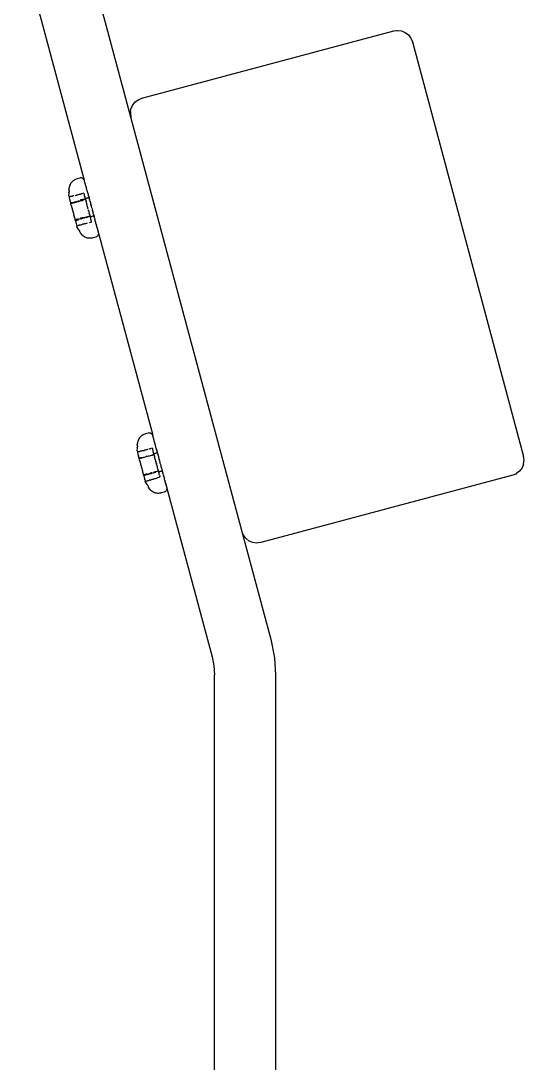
# Model space of a CAD drawing. Header units: millimetres. Extents: x -2916 to 2490, y 92 to 4100.
# Drawn here: x 1127.3 to 1192.9, y 1827 to 1963 of the extents above; entities that cross this region are included whole.
import ezdxf

# ---------------------------------------------------------------- set-up
doc = ezdxf.new("R2010")
doc.units = ezdxf.units.MM

msp = doc.modelspace()

# ---------------------------------------------------------------- linework, layer by layer
for p, q in [((1127.3, 1973.06), (1135.57, 1942.2)), ((1141.66, 1950.42), (1137.52, 1965.87)), ((1143.08, 1952.87), (1175.92, 1961.67)), ((1175.92, 1961.67), (1176.27, 1961.71)), ((1176.27, 1961.71), (1176.43, 1961.73)), ((1176.43, 1961.73), (1176.95, 1961.67)), ((1176.95, 1961.67), (1177.43, 1961.47)), ((1177.43, 1961.47), (1177.85, 1961.15)), ((1177.85, 1961.15), (1178.04, 1960.9)), ((1178.04, 1960.9), (1178.17, 1960.73)), ((1178.17, 1960.73), (1178.37, 1960.25)), ((1178.37, 1960.25), (1192.86, 1906.16)), ((1142.75, 1952.73), (1143.08, 1952.87)), ((1141.62, 1951.14), (1141.66, 1951.45)), ((1141.66, 1951.45), (1141.86, 1951.93)), ((1141.86, 1951.93), (1142.18, 1952.35)), ((1142.18, 1952.35), (1142.59, 1952.67)), ((1142.59, 1952.67), (1142.75, 1952.73)), ((1141.62, 1951.14), (1141.59, 1950.93)), ((1141.59, 1950.93), (1141.66, 1950.42)), ((1156.15, 1896.33), (1141.66, 1950.42)), ((1133.93, 1941.93), (1133.85, 1941.84)), ((1134.02, 1942.02), (1133.93, 1941.93)), ((1134.11, 1942.1), (1134.02, 1942.02)), ((1134.21, 1942.17), (1134.11, 1942.1)), ((1134.31, 1942.24), (1134.21, 1942.17)), ((1134.42, 1942.29), (1134.31, 1942.24)), ((1134.53, 1942.34), (1134.42, 1942.29)), ((1134.65, 1942.37), (1134.53, 1942.34)), ((1135, 1942.45), (1134.65, 1942.37)), ((1135.09, 1942.48), (1135, 1942.45)), ((1135.19, 1942.48), (1135.09, 1942.48)), ((1135.28, 1942.46), (1135.19, 1942.48)), ((1135.37, 1942.42), (1135.28, 1942.46)), ((1135.38, 1942.38), (1135.37, 1942.42)), ((1135.45, 1942.36), (1135.38, 1942.38)), ((1135.46, 1942.32), (1135.45, 1942.36)), ((1135.52, 1942.29), (1135.46, 1942.32)), ((1135.53, 1942.22), (1135.52, 1942.29)), ((1135.57, 1942.2), (1135.53, 1942.22)), ((1135.59, 1942.14), (1135.57, 1942.2)), ((1135.57, 1942.2), (1135.58, 1942.17)), ((1135.59, 1942.14), (1135.58, 1942.17)), ((1135.6, 1942.1), (1135.59, 1942.14)), ((1135.61, 1942.06), (1135.6, 1942.1)), ((1135.62, 1942.01), (1135.61, 1942.06)), ((1135.64, 1941.94), (1135.62, 1942.01)), ((1135.66, 1941.87), (1135.64, 1941.94)), ((1135.66, 1941.9), (1135.64, 1941.94)), ((1135.66, 1941.87), (1135.66, 1941.9)), ((1135.67, 1941.85), (1135.66, 1941.87)), ((1133.54, 1940.91), (1133.57, 1940.97)), ((1133.54, 1940.91), (1133.56, 1940.86)), ((1133.58, 1941.09), (1133.55, 1941.04)), ((1133.55, 1941.04), (1133.57, 1940.97)), ((1133.6, 1941.24), (1133.56, 1941.17)), ((1133.56, 1941.17), (1133.57, 1941.12)), ((1133.56, 1940.86), (1133.57, 1940.83)), ((1133.56, 1940.56), (1133.6, 1940.69)), ((1133.58, 1940.49), (1133.56, 1940.56)), ((1133.57, 1941.12), (1133.58, 1941.09)), ((1133.57, 1940.83), (1133.58, 1940.79)), ((1133.58, 1940.79), (1133.59, 1940.74)), ((1133.64, 1941.35), (1133.59, 1941.29)), ((1133.59, 1941.29), (1133.59, 1941.26)), ((1133.59, 1941.26), (1133.6, 1941.24)), ((1133.59, 1940.74), (1133.6, 1940.69)), ((1133.68, 1941.47), (1133.62, 1941.41)), ((1133.62, 1941.41), (1133.63, 1941.38)), ((1133.63, 1941.38), (1133.64, 1941.35)), ((1133.73, 1941.57), (1133.66, 1941.53)), ((1133.66, 1941.53), (1133.67, 1941.49)), ((1133.67, 1941.49), (1133.68, 1941.47)), ((1133.79, 1941.71), (1133.72, 1941.64)), ((1133.72, 1941.64), (1133.73, 1941.6)), ((1133.73, 1941.6), (1133.73, 1941.57)), ((1133.85, 1941.84), (1133.78, 1941.74)), ((1133.78, 1941.74), (1133.79, 1941.71)), ((1135.68, 1941.8), (1135.67, 1941.85)), ((1135.7, 1941.76), (1135.68, 1941.8)), ((1135.7, 1941.71), (1135.7, 1941.76)), ((1135.72, 1941.66), (1135.7, 1941.71)), ((1135.74, 1941.59), (1135.72, 1941.66)), ((1135.73, 1941.62), (1135.72, 1941.66)), ((1135.74, 1941.59), (1135.73, 1941.62)), ((1135.75, 1941.52), (1135.74, 1941.59)), ((1135.78, 1941.45), (1135.75, 1941.52)), ((1135.78, 1941.42), (1135.78, 1941.45)), ((1135.78, 1941.42), (1135.81, 1941.34)), ((1135.81, 1941.31), (1135.81, 1941.34)), ((1135.84, 1941.23), (1135.81, 1941.31)), ((1135.84, 1941.19), (1135.84, 1941.23)), ((1135.84, 1941.19), (1135.86, 1941.15)), ((1135.87, 1941.07), (1135.86, 1941.15)), ((1135.91, 1940.94), (1135.87, 1941.07)), ((1135.95, 1940.84), (1135.91, 1940.94)), ((1135.94, 1940.8), (1135.95, 1940.84)), ((1135.98, 1940.72), (1135.94, 1940.8)), ((1135.98, 1940.66), (1135.98, 1940.72)), ((1136.01, 1940.61), (1135.98, 1940.66)), ((1136.02, 1940.52), (1136.01, 1940.61)), ((1136.02, 1940.52), (1136.04, 1940.49)), ((1133.54, 1940.16), (1133.58, 1940.49)), ((1133.54, 1940.16), (1133.58, 1939.99)), ((1133.65, 1940), (1133.58, 1939.99)), ((1133.58, 1939.99), (1133.6, 1939.93)), ((1133.6, 1939.93), (1133.61, 1939.89)), ((1133.61, 1939.89), (1133.64, 1939.8)), ((1133.64, 1939.8), (1133.66, 1939.72)), ((1133.73, 1940.02), (1133.65, 1940)), ((1133.66, 1939.72), (1133.68, 1939.63)), ((1133.68, 1939.63), (1133.71, 1939.52)), ((1133.74, 1939.41), (1133.71, 1939.52)), ((1133.78, 1940.04), (1133.73, 1940.02)), ((1133.74, 1939.41), (1133.77, 1939.31)), ((1133.77, 1939.31), (1133.78, 1939.25)), ((1133.82, 1940.04), (1133.78, 1940.04)), ((1133.78, 1939.25), (1133.8, 1939.2)), ((1133.79, 1939.22), (1133.78, 1939.25)), ((1133.79, 1939.22), (1133.85, 1939.24)), ((1133.8, 1939.2), (1133.79, 1939.22)), ((1133.81, 1939.15), (1133.8, 1939.2)), ((1133.81, 1939.15), (1133.92, 1939.18)), ((1133.82, 1939.1), (1133.81, 1939.15)), ((1133.85, 1940.08), (1133.82, 1940.04)), ((1133.91, 1940.07), (1133.85, 1940.08)), ((1133.85, 1939.24), (1133.94, 1939.26)), ((1133.98, 1940.08), (1133.91, 1940.07)), ((1133.92, 1939.18), (1133.99, 1939.2)), ((1133.94, 1939.26), (1133.98, 1939.27)), ((1134.05, 1940.1), (1133.98, 1940.08)), ((1133.98, 1939.27), (1134.02, 1939.26)), ((1133.99, 1939.2), (1134, 1939.23)), ((1134, 1939.23), (1134.04, 1939.22)), ((1134.02, 1939.26), (1134.07, 1939.27)), ((1134.04, 1939.22), (1134.08, 1939.23)), ((1134.12, 1940.13), (1134.05, 1940.1)), ((1134.07, 1939.27), (1134.12, 1939.28)), ((1134.08, 1939.23), (1134.14, 1939.23)), ((1134.21, 1940.14), (1134.12, 1940.13)), ((1134.12, 1939.28), (1134.19, 1939.28)), ((1134.19, 1939.28), (1134.14, 1939.23)), ((1134.25, 1939.33), (1134.19, 1939.28)), ((1134.19, 1939.28), (1134.27, 1939.28)), ((1134.29, 1939.36), (1134.25, 1939.33)), ((1134.27, 1939.28), (1134.34, 1939.3)), ((1134.29, 1939.36), (1134.33, 1939.34)), ((1134.33, 1939.34), (1134.42, 1939.36)), ((1134.34, 1939.3), (1134.43, 1939.32)), ((1134.39, 1940.21), (1134.5, 1940.23)), ((1134.42, 1939.36), (1134.51, 1939.39)), ((1134.43, 1939.32), (1134.52, 1939.34)), ((1134.5, 1940.23), (1134.61, 1940.23)), ((1134.51, 1939.39), (1134.6, 1939.41)), ((1134.52, 1939.34), (1134.62, 1939.36)), ((1134.6, 1939.41), (1134.71, 1939.44)), ((1134.72, 1940.27), (1134.61, 1940.23)), ((1134.72, 1939.4), (1134.62, 1939.36)), ((1134.71, 1939.44), (1134.81, 1939.47)), ((1134.72, 1940.27), (1134.83, 1940.32)), ((1134.75, 1939.42), (1134.72, 1939.4)), ((1134.75, 1939.42), (1134.82, 1939.43)), ((1134.81, 1939.47), (1134.8, 1939.52)), ((1134.85, 1939.43), (1134.82, 1939.43)), ((1134.83, 1940.32), (1134.94, 1940.35)), ((1134.85, 1939.43), (1134.94, 1939.46)), ((1134.94, 1940.35), (1135.06, 1940.38)), ((1134.94, 1939.46), (1135.04, 1939.49)), ((1135.14, 1939.61), (1135.02, 1939.58)), ((1135.03, 1939.55), (1135.15, 1939.57)), ((1135.04, 1939.49), (1135.16, 1939.52)), ((1135.06, 1940.38), (1135.11, 1940.39)), ((1135.11, 1940.39), (1135.15, 1940.4)), ((1135.26, 1939.63), (1135.14, 1939.61)), ((1135.15, 1940.4), (1135.18, 1940.39)), ((1135.27, 1939.6), (1135.15, 1939.57)), ((1135.16, 1939.52), (1135.28, 1939.55)), ((1135.18, 1940.39), (1135.23, 1940.42)), ((1135.52, 1940.5), (1135.23, 1940.42)), ((1135.29, 1939.64), (1135.26, 1939.63)), ((1135.39, 1939.62), (1135.27, 1939.6)), ((1135.28, 1939.55), (1135.32, 1939.56)), ((1135.38, 1939.65), (1135.29, 1939.64)), ((1135.32, 1939.56), (1135.37, 1939.57)), ((1135.37, 1939.57), (1135.4, 1939.58)), ((1135.46, 1939.67), (1135.38, 1939.65)), ((1135.39, 1939.62), (1135.41, 1939.62)), ((1135.41, 1939.62), (1135.45, 1939.64)), ((1135.6, 1939.68), (1135.45, 1939.64)), ((1135.72, 1939.74), (1135.46, 1939.67)), ((1135.52, 1940.5), (1135.53, 1940.45)), ((1135.53, 1940.45), (1135.55, 1940.37)), ((1135.55, 1940.37), (1135.57, 1940.32)), ((1135.57, 1940.32), (1135.59, 1940.25)), ((1135.61, 1940.14), (1135.59, 1940.25)), ((1135.72, 1939.74), (1135.6, 1939.68)), ((1135.62, 1940.12), (1135.61, 1940.14)), ((1135.62, 1940.12), (1135.64, 1940.03)), ((1135.66, 1939.99), (1135.64, 1940.03)), ((1135.67, 1939.93), (1135.66, 1939.99)), ((1135.69, 1939.85), (1135.67, 1939.93)), ((1135.7, 1939.81), (1135.69, 1939.85)), ((1135.71, 1939.77), (1135.7, 1939.81)), ((1135.7, 1939.81), (1135.74, 1939.81)), ((1135.73, 1939.7), (1135.71, 1939.77)), ((1135.71, 1939.77), (1135.72, 1939.74)), ((1135.73, 1939.7), (1135.72, 1939.74)), ((1135.74, 1939.66), (1135.73, 1939.7)), ((1135.74, 1939.81), (1135.8, 1939.84)), ((1135.76, 1939.61), (1135.74, 1939.66)), ((1135.76, 1939.61), (1135.78, 1939.54)), ((1135.78, 1939.54), (1135.76, 1939.58)), ((1135.78, 1939.54), (1135.79, 1939.49)), ((1135.79, 1939.49), (1135.8, 1939.46)), ((1135.8, 1939.84), (1135.89, 1939.86)), ((1135.8, 1939.46), (1135.8, 1939.43)), ((1135.8, 1939.43), (1135.82, 1939.38)), ((1135.82, 1939.38), (1135.84, 1939.31)), ((1135.83, 1939.35), (1135.82, 1939.38)), ((1135.84, 1939.31), (1135.83, 1939.35)), ((1135.85, 1939.26), (1135.84, 1939.31)), ((1135.86, 1939.22), (1135.85, 1939.26)), ((1135.86, 1939.22), (1135.88, 1939.17)), ((1135.89, 1939.11), (1135.88, 1939.17)), ((1135.89, 1939.86), (1135.97, 1939.88)), ((1135.97, 1939.88), (1136.04, 1939.9)), ((1136.06, 1940.4), (1136.04, 1940.49)), ((1136.04, 1939.9), (1136.1, 1939.92)), ((1136.06, 1940.4), (1136.06, 1940.37)), ((1136.06, 1940.37), (1136.09, 1940.28)), ((1136.09, 1940.28), (1136.1, 1940.22)), ((1136.1, 1940.22), (1136.14, 1940.12)), ((1136.1, 1939.92), (1136.15, 1939.93)), ((1136.15, 1940.09), (1136.14, 1940.12)), ((1136.15, 1940.09), (1136.19, 1939.94)), ((1136.15, 1939.93), (1136.19, 1939.94)), ((1136.19, 1939.9), (1136.19, 1939.94)), ((1136.19, 1939.9), (1136.21, 1939.85)), ((1136.2, 1939.88), (1136.19, 1939.9)), ((1136.22, 1939.8), (1136.21, 1939.85)), ((1136.22, 1939.8), (1136.23, 1939.74)), ((1136.25, 1939.71), (1136.23, 1939.74)), ((1136.25, 1939.71), (1136.27, 1939.62)), ((1136.27, 1939.58), (1136.27, 1939.62)), ((1136.31, 1939.49), (1136.27, 1939.58)), ((1136.32, 1939.44), (1136.31, 1939.49)), ((1136.32, 1939.44), (1136.32, 1939.41)), ((1136.32, 1939.41), (1136.34, 1939.36)), ((1136.37, 1939.26), (1136.34, 1939.36)), ((1136.37, 1939.26), (1136.38, 1939.22)), ((1136.38, 1939.22), (1136.39, 1939.18)), ((1136.39, 1939.18), (1136.41, 1939.07)), ((1133.84, 1939.02), (1133.82, 1939.1)), ((1133.87, 1938.94), (1133.84, 1939.02)), ((1133.87, 1938.92), (1133.87, 1938.94)), ((1133.89, 1938.86), (1133.87, 1938.92)), ((1133.89, 1938.86), (1133.9, 1938.83)), ((1133.9, 1938.83), (1133.91, 1938.78)), ((1133.91, 1938.78), (1133.92, 1938.73)), ((1133.92, 1938.73), (1133.95, 1938.64)), ((1133.95, 1938.64), (1133.96, 1938.58)), ((1133.96, 1938.58), (1133.98, 1938.52)), ((1133.98, 1938.52), (1134, 1938.46)), ((1134, 1938.46), (1134.02, 1938.36)), ((1134.04, 1938.31), (1134.02, 1938.36)), ((1134.04, 1938.31), (1134.05, 1938.26)), ((1134.05, 1938.26), (1134.07, 1938.19)), ((1134.07, 1938.19), (1134.08, 1938.15)), ((1134.09, 1938.09), (1134.08, 1938.15)), ((1134.09, 1938.09), (1134.11, 1938.03)), ((1134.11, 1938.03), (1134.12, 1937.99)), ((1134.12, 1937.99), (1134.14, 1937.92)), ((1134.14, 1937.92), (1134.15, 1937.89)), ((1134.15, 1937.89), (1134.17, 1937.8)), ((1134.17, 1937.8), (1134.19, 1937.71)), ((1135.91, 1939.06), (1135.89, 1939.11)), ((1135.92, 1938.98), (1135.91, 1939.06)), ((1135.91, 1939.03), (1135.91, 1939.06)), ((1135.92, 1938.98), (1135.91, 1939.03)), ((1135.94, 1938.93), (1135.92, 1938.98)), ((1135.95, 1938.89), (1135.94, 1938.93)), ((1135.97, 1938.81), (1135.95, 1938.89)), ((1135.99, 1938.75), (1135.97, 1938.81)), ((1135.97, 1938.81), (1135.98, 1938.77)), ((1135.99, 1938.75), (1135.98, 1938.77)), ((1136, 1938.71), (1135.99, 1938.75)), ((1136.01, 1938.66), (1136, 1938.71)), ((1136.03, 1938.61), (1136.01, 1938.66)), ((1136.04, 1938.55), (1136.03, 1938.61)), ((1136.05, 1938.5), (1136.04, 1938.55)), ((1136.06, 1938.47), (1136.05, 1938.5)), ((1136.1, 1938.32), (1136.11, 1938.28)), ((1136.13, 1938.23), (1136.11, 1938.28)), ((1136.15, 1938.16), (1136.13, 1938.23)), ((1136.14, 1938.18), (1136.13, 1938.23)), ((1136.14, 1938.18), (1136.15, 1938.16)), ((1136.15, 1938.16), (1136.15, 1938.13)), ((1136.15, 1938.13), (1136.17, 1938.05)), ((1136.17, 1938.05), (1136.19, 1937.98)), ((1136.19, 1937.98), (1136.2, 1937.95)), ((1136.2, 1937.95), (1136.21, 1937.9)), ((1136.23, 1937.84), (1136.21, 1937.9)), ((1136.25, 1937.77), (1136.23, 1937.84)), ((1136.42, 1939.05), (1136.41, 1939.07)), ((1136.43, 1939.01), (1136.42, 1939.05)), ((1136.44, 1938.96), (1136.43, 1939.01)), ((1136.45, 1938.9), (1136.44, 1938.96)), ((1136.44, 1938.96), (1136.46, 1938.93)), ((1136.45, 1938.9), (1136.47, 1938.88)), ((1136.46, 1938.93), (1136.47, 1938.88)), ((1136.51, 1938.74), (1136.47, 1938.88)), ((1136.55, 1938.57), (1136.51, 1938.74)), ((1136.55, 1938.57), (1136.6, 1938.41)), ((1136.6, 1938.41), (1136.64, 1938.25)), ((1136.65, 1938.21), (1136.64, 1938.25)), ((1136.65, 1938.21), (1136.68, 1938.11)), ((1136.69, 1938.06), (1136.68, 1938.11)), ((1136.69, 1938.06), (1136.71, 1937.97)), ((1136.74, 1937.89), (1136.71, 1937.97)), ((1136.75, 1937.85), (1136.74, 1937.89)), ((1136.77, 1937.75), (1136.75, 1937.85)), ((1134.19, 1937.71), (1134.21, 1937.64)), ((1134.23, 1937.59), (1134.21, 1937.64)), ((1134.24, 1937.54), (1134.23, 1937.59)), ((1134.26, 1937.47), (1134.24, 1937.54)), ((1134.28, 1937.4), (1134.26, 1937.47)), ((1134.26, 1937.47), (1134.27, 1937.44)), ((1134.28, 1937.4), (1134.27, 1937.44)), ((1134.29, 1937.35), (1134.28, 1937.4)), ((1134.3, 1937.32), (1134.29, 1937.35)), ((1134.3, 1937.32), (1134.32, 1937.24)), ((1134.32, 1937.24), (1134.34, 1937.15)), ((1134.34, 1937.15), (1134.36, 1937.08)), ((1134.36, 1937.08), (1134.38, 1937.02)), ((1134.37, 1937.05), (1134.36, 1937.08)), ((1134.37, 1937.05), (1134.45, 1937.07)), ((1134.39, 1936.98), (1134.37, 1937.05)), ((1134.38, 1937.02), (1134.39, 1936.98)), ((1134.39, 1936.98), (1134.4, 1936.96)), ((1134.39, 1936.98), (1134.4, 1936.93)), ((1134.4, 1936.96), (1134.4, 1936.93)), ((1134.45, 1936.94), (1134.4, 1936.93)), ((1134.4, 1936.93), (1134.42, 1936.87)), ((1134.42, 1936.87), (1134.45, 1936.76)), ((1134.45, 1937.07), (1134.52, 1937.08)), ((1134.48, 1936.95), (1134.45, 1936.94)), ((1134.45, 1936.76), (1134.48, 1936.66)), ((1134.52, 1936.96), (1134.48, 1936.95)), ((1134.48, 1936.66), (1134.51, 1936.54)), ((1134.51, 1936.54), (1134.55, 1936.38)), ((1134.52, 1937.08), (1134.57, 1937.1)), ((1134.52, 1936.96), (1134.56, 1936.97)), ((1134.56, 1936.97), (1134.6, 1936.98)), ((1134.57, 1937.1), (1134.6, 1937.1)), ((1134.6, 1937.1), (1134.65, 1937.11)), ((1134.6, 1936.98), (1134.63, 1936.99)), ((1134.63, 1936.99), (1134.68, 1937.01)), ((1134.65, 1937.11), (1134.7, 1937.12)), ((1134.68, 1937.01), (1134.73, 1937.02)), ((1134.7, 1937.12), (1134.76, 1937.14)), ((1134.73, 1937.02), (1134.79, 1937.03)), ((1134.76, 1937.14), (1134.83, 1937.16)), ((1134.79, 1937.03), (1134.86, 1937.05)), ((1134.86, 1937.05), (1134.89, 1937.09)), ((1135, 1937.2), (1135.08, 1937.24)), ((1135.11, 1937.14), (1135.02, 1937.12)), ((1135.18, 1937.25), (1135.08, 1937.24)), ((1135.11, 1937.14), (1135.21, 1937.14)), ((1135.29, 1937.26), (1135.18, 1937.25)), ((1135.32, 1937.17), (1135.21, 1937.14)), ((1135.4, 1937.27), (1135.29, 1937.26)), ((1135.4, 1936.44), (1135.31, 1936.4)), ((1135.42, 1937.2), (1135.32, 1937.17)), ((1135.52, 1937.29), (1135.4, 1937.27)), ((1135.51, 1936.43), (1135.4, 1936.44)), ((1135.62, 1936.48), (1135.51, 1936.43)), ((1135.63, 1937.31), (1135.52, 1937.29)), ((1135.64, 1937.26), (1135.53, 1937.23)), ((1135.73, 1936.51), (1135.62, 1936.48)), ((1135.75, 1937.34), (1135.63, 1937.31)), ((1135.76, 1937.3), (1135.64, 1937.26)), ((1135.84, 1936.54), (1135.73, 1936.51)), ((1135.87, 1937.36), (1135.75, 1937.34)), ((1135.88, 1937.33), (1135.76, 1937.3)), ((1135.95, 1936.57), (1135.84, 1936.54)), ((1135.98, 1937.4), (1135.87, 1937.36)), ((1135.88, 1937.33), (1135.9, 1937.34)), ((1135.99, 1937.37), (1135.9, 1937.34)), ((1135.98, 1937.4), (1136.31, 1937.53)), ((1136.33, 1937.47), (1135.99, 1937.37)), ((1136.53, 1936.72), (1136.19, 1936.62)), ((1136.25, 1937.77), (1136.26, 1937.72)), ((1136.26, 1937.72), (1136.27, 1937.69)), ((1136.29, 1937.62), (1136.27, 1937.69)), ((1136.29, 1937.62), (1136.31, 1937.53)), ((1136.31, 1937.53), (1136.33, 1937.47)), ((1136.31, 1937.53), (1136.32, 1937.49)), ((1136.32, 1937.49), (1136.33, 1937.47)), ((1136.33, 1937.47), (1136.34, 1937.42)), ((1136.34, 1937.42), (1136.39, 1937.44)), ((1136.34, 1937.42), (1136.36, 1937.36)), ((1136.36, 1937.36), (1136.4, 1937.23)), ((1136.39, 1937.44), (1136.44, 1937.45)), ((1136.4, 1937.23), (1136.41, 1937.18)), ((1136.43, 1937.1), (1136.41, 1937.18)), ((1136.44, 1937.07), (1136.43, 1937.1)), ((1136.44, 1937.45), (1136.53, 1937.47)), ((1136.47, 1936.97), (1136.44, 1937.07)), ((1136.48, 1936.9), (1136.47, 1936.97)), ((1136.5, 1936.84), (1136.48, 1936.9)), ((1136.52, 1936.76), (1136.5, 1936.84)), ((1136.53, 1936.72), (1136.52, 1936.76)), ((1136.53, 1937.47), (1136.61, 1937.5)), ((1136.61, 1937.5), (1136.68, 1937.52)), ((1136.68, 1937.52), (1136.74, 1937.53)), ((1136.74, 1937.53), (1136.79, 1937.52)), ((1136.8, 1937.66), (1136.77, 1937.75)), ((1136.83, 1937.55), (1136.79, 1937.52)), ((1136.8, 1937.66), (1136.81, 1937.6)), ((1136.83, 1937.55), (1136.8, 1937.66)), ((1136.83, 1937.55), (1136.81, 1937.6)), ((1136.83, 1937.55), (1136.84, 1937.51)), ((1136.84, 1937.51), (1136.86, 1937.4)), ((1136.87, 1937.38), (1136.86, 1937.4)), ((1136.9, 1937.27), (1136.87, 1937.38)), ((1136.9, 1937.27), (1136.95, 1937.09)), ((1136.98, 1936.98), (1136.95, 1937.09)), ((1136.98, 1936.95), (1136.98, 1936.98)), ((1137.01, 1936.86), (1136.98, 1936.95)), ((1137.01, 1936.86), (1137.02, 1936.8)), ((1137.04, 1936.75), (1137.02, 1936.8)), ((1137.04, 1936.75), (1137.05, 1936.66)), ((1137.05, 1936.66), (1137.07, 1936.64)), ((1137.1, 1936.53), (1137.07, 1936.64)), ((1137.1, 1936.53), (1137.14, 1936.39)), ((1134.55, 1936.38), (1134.58, 1936.29)), ((1134.58, 1936.29), (1134.59, 1936.25)), ((1134.59, 1936.25), (1134.6, 1936.19)), ((1134.63, 1936.2), (1134.6, 1936.19)), ((1134.65, 1936.02), (1134.6, 1936.19)), ((1134.67, 1936.22), (1134.63, 1936.2)), ((1134.83, 1935.79), (1134.65, 1936.02)), ((1134.79, 1936.26), (1134.71, 1936.24)), ((1134.83, 1936.27), (1134.79, 1936.26)), ((1134.87, 1936.28), (1134.83, 1936.27)), ((1134.96, 1935.63), (1134.83, 1935.79)), ((1134.92, 1936.32), (1134.87, 1936.28)), ((1134.99, 1936.31), (1134.92, 1936.32)), ((1134.97, 1935.57), (1134.96, 1935.63)), ((1135, 1935.55), (1134.97, 1935.57)), ((1135.06, 1936.33), (1134.99, 1936.31)), ((1135, 1935.55), (1134.99, 1935.52)), ((1135, 1935.48), (1134.99, 1935.52)), ((1135.01, 1935.44), (1135, 1935.48)), ((1135.01, 1935.44), (1135.03, 1935.36)), ((1135.03, 1935.36), (1135.08, 1935.33)), ((1135.14, 1936.34), (1135.06, 1936.33)), ((1135.09, 1935.3), (1135.08, 1935.33)), ((1135.1, 1935.26), (1135.09, 1935.3)), ((1135.15, 1935.24), (1135.1, 1935.26)), ((1135.22, 1936.37), (1135.14, 1936.34)), ((1135.16, 1935.2), (1135.15, 1935.24)), ((1135.17, 1935.15), (1135.16, 1935.2)), ((1135.24, 1935.11), (1135.17, 1935.15)), ((1135.31, 1936.4), (1135.22, 1936.37)), ((1135.25, 1935.09), (1135.24, 1935.11)), ((1135.26, 1935.06), (1135.25, 1935.09)), ((1137.16, 1936.32), (1137.14, 1936.39)), ((1137.16, 1936.28), (1137.16, 1936.32)), ((1137.16, 1936.28), (1137.18, 1936.22)), ((1137.18, 1936.22), (1137.21, 1936.13)), ((1137.23, 1936.04), (1137.21, 1936.13)), ((1137.23, 1936.04), (1137.26, 1935.92)), ((1137.29, 1935.83), (1137.26, 1935.92)), ((1137.29, 1935.83), (1137.31, 1935.74)), ((1137.31, 1935.74), (1137.34, 1935.63)), ((1137.34, 1935.63), (1137.34, 1935.59)), ((1137.34, 1935.59), (1137.36, 1935.57)), ((1137.38, 1935.48), (1137.36, 1935.57)), ((1137.38, 1935.48), (1137.4, 1935.41)), ((1137.43, 1935.16), (1137.39, 1935.1)), ((1137.39, 1935.1), (1137.4, 1935.07)), ((1137.4, 1935.41), (1137.4, 1935.36)), ((1137.4, 1935.36), (1137.41, 1935.33)), ((1137.41, 1935.33), (1137.43, 1935.26)), ((1137.43, 1935.26), (1137.41, 1935.23)), ((1137.41, 1935.23), (1137.43, 1935.16)), ((1137.43, 1935.26), (1144.49, 1908.93)), ((1135.33, 1935.03), (1135.26, 1935.06)), ((1135.34, 1935.01), (1135.33, 1935.03)), ((1135.34, 1934.97), (1135.34, 1935.01)), ((1135.42, 1934.96), (1135.34, 1934.97)), ((1135.43, 1934.93), (1135.42, 1934.96)), ((1135.44, 1934.9), (1135.43, 1934.93)), ((1135.53, 1934.89), (1135.44, 1934.9)), ((1135.53, 1934.86), (1135.53, 1934.89)), ((1135.54, 1934.83), (1135.53, 1934.86)), ((1135.64, 1934.8), (1135.54, 1934.83)), ((1135.65, 1934.77), (1135.64, 1934.8)), ((1135.76, 1934.72), (1135.65, 1934.77)), ((1135.87, 1934.68), (1135.76, 1934.72)), ((1135.99, 1934.64), (1135.87, 1934.68)), ((1136.11, 1934.62), (1135.99, 1934.64)), ((1136.23, 1934.61), (1136.11, 1934.62)), ((1136.36, 1934.61), (1136.23, 1934.61)), ((1136.48, 1934.61), (1136.36, 1934.61)), ((1136.6, 1934.63), (1136.48, 1934.61)), ((1136.72, 1934.65), (1136.6, 1934.63)), ((1137.06, 1934.75), (1136.72, 1934.65)), ((1137.15, 1934.78), (1137.06, 1934.75)), ((1137.23, 1934.83), (1137.15, 1934.78)), ((1137.31, 1934.9), (1137.23, 1934.83)), ((1137.36, 1934.98), (1137.31, 1934.9)), ((1137.4, 1935.07), (1137.35, 1935.02)), ((1137.35, 1935.02), (1137.36, 1934.98)), ((1142.52, 1907.96), (1142.48, 1907.9)), ((1142.48, 1907.9), (1142.49, 1907.84)), ((1142.55, 1908.08), (1142.5, 1908.02)), ((1142.5, 1908.02), (1142.51, 1907.99)), ((1142.51, 1907.99), (1142.52, 1907.96)), ((1142.6, 1908.19), (1142.54, 1908.13)), ((1142.54, 1908.13), (1142.54, 1908.1)), ((1142.54, 1908.1), (1142.55, 1908.08)), ((1142.65, 1908.3), (1142.58, 1908.25)), ((1142.58, 1908.25), (1142.59, 1908.22)), ((1142.59, 1908.22), (1142.6, 1908.19)), ((1142.71, 1908.43), (1142.63, 1908.36)), ((1142.63, 1908.36), (1142.64, 1908.33)), ((1142.64, 1908.33), (1142.65, 1908.3)), ((1142.77, 1908.56), (1142.7, 1908.46)), ((1142.7, 1908.46), (1142.71, 1908.43)), ((1142.85, 1908.66), (1142.77, 1908.56)), ((1142.93, 1908.75), (1142.85, 1908.66)), ((1143.02, 1908.83), (1142.93, 1908.75)), ((1143.12, 1908.9), (1143.02, 1908.83)), ((1143.23, 1908.96), (1143.12, 1908.9)), ((1143.34, 1909.02), (1143.23, 1908.96)), ((1143.45, 1909.06), (1143.34, 1909.02)), ((1143.57, 1909.1), (1143.45, 1909.06)), ((1143.91, 1909.17), (1143.57, 1909.1)), ((1144, 1909.21), (1143.91, 1909.17)), ((1144.1, 1909.2), (1144, 1909.21)), ((1144.2, 1909.18), (1144.1, 1909.2)), ((1144.29, 1909.14), (1144.2, 1909.18)), ((1144.3, 1909.1), (1144.29, 1909.14)), ((1144.37, 1909.08), (1144.3, 1909.1)), ((1144.38, 1909.05), (1144.37, 1909.08)), ((1144.43, 1909.01), (1144.38, 1909.05)), ((1144.45, 1908.95), (1144.43, 1909.01)), ((1144.49, 1908.93), (1144.45, 1908.95)), ((1144.5, 1908.87), (1144.49, 1908.93)), ((1144.51, 1908.83), (1144.5, 1908.87)), ((1144.52, 1908.78), (1144.51, 1908.83)), ((1144.54, 1908.73), (1144.52, 1908.78)), ((1144.56, 1908.67), (1144.54, 1908.73)), ((1144.57, 1908.6), (1144.56, 1908.67)), ((1144.59, 1908.58), (1144.57, 1908.6)), ((1144.59, 1908.52), (1144.59, 1908.58)), ((1144.62, 1908.44), (1144.59, 1908.52)), ((1144.64, 1908.39), (1144.62, 1908.44)), ((1144.64, 1908.35), (1144.64, 1908.39)), ((1144.66, 1908.31), (1144.64, 1908.35)), ((1144.67, 1908.25), (1144.66, 1908.31)), ((1144.7, 1908.14), (1144.67, 1908.25)), ((1144.73, 1908.06), (1144.7, 1908.14)), ((1144.73, 1908.03), (1144.73, 1908.06)), ((1144.75, 1907.97), (1144.73, 1908.03)), ((1144.76, 1907.91), (1144.75, 1907.97)), ((1144.76, 1907.91), (1144.78, 1907.88)), ((1142.5, 1907.81), (1142.46, 1907.77)), ((1142.46, 1907.77), (1142.48, 1907.69)), ((1142.46, 1907.64), (1142.48, 1907.69)), ((1142.46, 1907.64), (1142.47, 1907.59)), ((1142.46, 1906.88), (1142.5, 1907.21)), ((1142.46, 1906.88), (1142.5, 1906.71)), ((1142.47, 1907.59), (1142.48, 1907.55)), ((1142.48, 1907.55), (1142.49, 1907.51)), ((1142.48, 1907.29), (1142.52, 1907.41)), ((1142.5, 1907.21), (1142.48, 1907.29)), ((1142.49, 1907.84), (1142.5, 1907.81)), ((1142.49, 1907.51), (1142.51, 1907.46)), ((1142.5, 1906.71), (1142.56, 1906.73)), ((1142.5, 1906.71), (1142.52, 1906.65)), ((1142.51, 1907.46), (1142.52, 1907.41)), ((1142.52, 1906.65), (1142.53, 1906.61)), ((1142.53, 1906.61), (1142.55, 1906.52)), ((1142.55, 1906.52), (1142.57, 1906.44)), ((1142.65, 1906.75), (1142.56, 1906.73)), ((1142.69, 1906.76), (1142.65, 1906.75)), ((1142.73, 1906.77), (1142.69, 1906.76)), ((1142.77, 1906.8), (1142.73, 1906.77)), ((1142.83, 1906.8), (1142.77, 1906.8)), ((1142.87, 1906.81), (1142.83, 1906.8)), ((1142.88, 1906.84), (1142.87, 1906.81)), ((1142.96, 1906.83), (1142.88, 1906.84)), ((1143.04, 1906.85), (1142.96, 1906.83)), ((1143.12, 1906.87), (1143.04, 1906.85)), ((1143.21, 1906.89), (1143.12, 1906.87)), ((1143.32, 1906.9), (1143.21, 1906.89)), ((1143.41, 1906.96), (1143.32, 1906.9)), ((1143.52, 1906.97), (1143.41, 1906.96)), ((1143.63, 1907), (1143.52, 1906.97)), ((1143.75, 1907.03), (1143.63, 1907)), ((1143.8, 1907.04), (1143.75, 1907.03)), ((1143.86, 1907.06), (1143.8, 1907.04)), ((1144.02, 1907.1), (1143.98, 1907.09)), ((1144.1, 1907.11), (1144.02, 1907.1)), ((1144.13, 1907.13), (1144.1, 1907.11)), ((1144.44, 1907.22), (1144.13, 1907.13)), ((1144.44, 1907.22), (1144.45, 1907.17)), ((1144.45, 1907.17), (1144.47, 1907.1)), ((1144.47, 1907.1), (1144.48, 1907.04)), ((1144.48, 1907.04), (1144.5, 1906.97)), ((1144.5, 1906.97), (1144.53, 1906.87)), ((1144.54, 1906.84), (1144.53, 1906.87)), ((1144.56, 1906.76), (1144.54, 1906.84)), ((1144.57, 1906.71), (1144.56, 1906.76)), ((1144.59, 1906.66), (1144.57, 1906.71)), ((1144.61, 1906.58), (1144.59, 1906.66)), ((1144.62, 1906.53), (1144.61, 1906.58)), ((1144.63, 1906.49), (1144.62, 1906.53)), ((1144.62, 1906.53), (1144.66, 1906.53)), ((1144.66, 1906.53), (1144.71, 1906.55)), ((1144.71, 1906.55), (1144.76, 1906.57)), ((1144.76, 1906.57), (1144.81, 1906.57)), ((1144.79, 1907.79), (1144.78, 1907.88)), ((1144.81, 1907.76), (1144.79, 1907.79)), ((1144.83, 1907.66), (1144.81, 1907.76)), ((1144.81, 1906.57), (1144.9, 1906.58)), ((1144.85, 1907.61), (1144.83, 1907.66)), ((1144.86, 1907.56), (1144.85, 1907.61)), ((1144.87, 1907.52), (1144.86, 1907.56)), ((1144.89, 1907.45), (1144.87, 1907.52)), ((1144.88, 1907.49), (1144.87, 1907.52)), ((1144.89, 1907.45), (1144.88, 1907.49)), ((1144.9, 1907.39), (1144.89, 1907.45)), ((1144.92, 1907.33), (1144.9, 1907.39)), ((1144.9, 1906.58), (1144.97, 1906.6)), ((1144.94, 1907.24), (1144.92, 1907.33)), ((1144.94, 1907.24), (1144.96, 1907.21)), ((1144.98, 1907.1), (1144.96, 1907.21)), ((1144.97, 1906.6), (1145.03, 1906.62)), ((1144.98, 1907.1), (1145, 1907.04)), ((1145.02, 1906.98), (1145, 1907.04)), ((1145.02, 1906.98), (1145.02, 1906.94)), ((1145.04, 1906.9), (1145.02, 1906.94)), ((1145.04, 1906.9), (1145.05, 1906.85)), ((1145.05, 1906.85), (1145.06, 1906.79)), ((1145.05, 1906.85), (1145.06, 1906.82)), ((1145.06, 1906.82), (1145.06, 1906.79)), ((1145.09, 1906.7), (1145.06, 1906.79)), ((1145.07, 1906.65), (1145.1, 1906.66)), ((1145.1, 1906.66), (1145.09, 1906.7)), ((1145.1, 1906.63), (1145.1, 1906.66)), ((1145.1, 1906.63), (1145.13, 1906.57)), ((1145.15, 1906.5), (1145.13, 1906.57)), ((1142.57, 1906.44), (1142.6, 1906.36)), ((1142.6, 1906.36), (1142.63, 1906.24)), ((1142.66, 1906.14), (1142.63, 1906.24)), ((1142.66, 1906.14), (1142.68, 1906.04)), ((1142.72, 1905.9), (1142.68, 1906.04)), ((1142.72, 1905.9), (1142.74, 1905.88)), ((1142.73, 1905.85), (1142.74, 1905.88)), ((1142.74, 1905.82), (1142.73, 1905.85)), ((1142.74, 1905.88), (1142.84, 1905.91)), ((1142.76, 1905.75), (1142.74, 1905.82)), ((1142.75, 1905.96), (1142.85, 1905.96)), ((1142.78, 1905.67), (1142.76, 1905.75)), ((1142.79, 1905.64), (1142.78, 1905.67)), ((1142.8, 1905.58), (1142.79, 1905.64)), ((1142.8, 1905.58), (1142.81, 1905.55)), ((1142.81, 1905.55), (1142.82, 1905.5)), ((1142.82, 1905.5), (1142.84, 1905.46)), ((1142.84, 1905.91), (1142.9, 1905.93)), ((1142.84, 1905.46), (1142.86, 1905.36)), ((1142.85, 1905.96), (1142.91, 1905.97)), ((1142.86, 1905.36), (1142.88, 1905.31)), ((1142.88, 1905.31), (1142.89, 1905.25)), ((1142.89, 1905.25), (1142.91, 1905.18)), ((1142.9, 1905.93), (1142.94, 1905.94)), ((1142.91, 1905.97), (1142.94, 1905.99)), ((1142.91, 1905.18), (1142.94, 1905.09)), ((1142.94, 1905.99), (1142.99, 1905.99)), ((1142.94, 1905.94), (1143, 1905.95)), ((1142.99, 1905.99), (1143.04, 1906.01)), ((1143, 1905.95), (1143.06, 1905.95)), ((1143.04, 1906.01), (1143.11, 1906)), ((1143.11, 1906), (1143.06, 1905.95)), ((1143.11, 1906), (1143.18, 1906)), ((1143.18, 1906), (1143.26, 1906.02)), ((1143.26, 1906.02), (1143.34, 1906.04)), ((1143.34, 1906.04), (1143.44, 1906.07)), ((1143.44, 1906.07), (1143.54, 1906.08)), ((1143.63, 1906.13), (1143.54, 1906.08)), ((1143.74, 1906.17), (1143.63, 1906.13)), ((1143.76, 1906.15), (1143.74, 1906.17)), ((1143.76, 1906.15), (1143.85, 1906.18)), ((1143.85, 1906.18), (1143.97, 1906.21)), ((1143.97, 1906.21), (1144.08, 1906.24)), ((1144.08, 1906.24), (1144.2, 1906.27)), ((1144.2, 1906.27), (1144.24, 1906.28)), ((1144.24, 1906.28), (1144.32, 1906.3)), ((1144.32, 1906.3), (1144.41, 1906.33)), ((1144.41, 1906.33), (1144.58, 1906.45)), ((1144.41, 1906.33), (1144.55, 1906.37)), ((1144.55, 1906.37), (1144.66, 1906.4)), ((1144.65, 1906.44), (1144.63, 1906.49)), ((1144.65, 1906.44), (1144.66, 1906.4)), ((1144.66, 1906.4), (1144.67, 1906.34)), ((1144.67, 1906.34), (1144.69, 1906.27)), ((1144.69, 1906.27), (1144.71, 1906.21)), ((1144.71, 1906.21), (1144.71, 1906.18)), ((1144.71, 1906.18), (1144.72, 1906.16)), ((1144.72, 1906.16), (1144.74, 1906.1)), ((1144.74, 1906.1), (1144.75, 1906.03)), ((1144.74, 1906.07), (1144.74, 1906.1)), ((1144.75, 1906.03), (1144.74, 1906.07)), ((1144.75, 1906.03), (1144.77, 1905.96)), ((1144.79, 1905.89), (1144.77, 1905.96)), ((1144.81, 1905.83), (1144.79, 1905.89)), ((1144.82, 1905.78), (1144.81, 1905.83)), ((1144.84, 1905.71), (1144.82, 1905.78)), ((1144.83, 1905.75), (1144.82, 1905.78)), ((1144.83, 1905.75), (1144.84, 1905.71)), ((1144.85, 1905.66), (1144.84, 1905.71)), ((1144.87, 1905.61), (1144.85, 1905.66)), ((1144.89, 1905.53), (1144.87, 1905.61)), ((1144.9, 1905.47), (1144.89, 1905.53)), ((1144.89, 1905.53), (1144.9, 1905.5)), ((1144.9, 1905.47), (1144.9, 1905.5)), ((1144.91, 1905.43), (1144.9, 1905.47)), ((1144.93, 1905.39), (1144.91, 1905.43)), ((1144.94, 1905.33), (1144.93, 1905.39)), ((1144.96, 1905.27), (1144.94, 1905.33)), ((1144.97, 1905.23), (1144.96, 1905.27)), ((1144.97, 1905.23), (1144.99, 1905.17)), ((1145, 1905.13), (1144.99, 1905.17)), ((1145.16, 1906.44), (1145.15, 1906.5)), ((1145.15, 1906.47), (1145.15, 1906.5)), ((1145.16, 1906.44), (1145.15, 1906.47)), ((1145.16, 1906.44), (1145.19, 1906.34)), ((1145.19, 1906.3), (1145.19, 1906.34)), ((1145.19, 1906.3), (1145.22, 1906.22)), ((1145.22, 1906.22), (1145.24, 1906.16)), ((1145.24, 1906.16), (1145.23, 1906.14)), ((1145.23, 1906.14), (1145.26, 1906.09)), ((1145.26, 1906.09), (1145.27, 1906.02)), ((1145.27, 1906.02), (1145.28, 1905.97)), ((1145.28, 1905.97), (1145.3, 1905.92)), ((1145.3, 1905.92), (1145.31, 1905.88)), ((1145.31, 1905.88), (1145.32, 1905.8)), ((1145.35, 1905.74), (1145.32, 1905.8)), ((1145.36, 1905.69), (1145.35, 1905.74)), ((1145.37, 1905.67), (1145.36, 1905.69)), ((1145.39, 1905.6), (1145.37, 1905.67)), ((1145.37, 1905.63), (1145.37, 1905.67)), ((1145.37, 1905.63), (1145.39, 1905.6)), ((1145.39, 1905.6), (1145.43, 1905.46)), ((1145.47, 1905.3), (1145.43, 1905.46)), ((1145.51, 1905.13), (1145.47, 1905.3)), ((1192.93, 1905.64), (1192.86, 1906.16)), ((1192.86, 1905.13), (1192.9, 1905.44)), ((1192.9, 1905.44), (1192.93, 1905.64)), ((1142.95, 1905.03), (1142.94, 1905.09)), ((1142.97, 1904.98), (1142.95, 1905.03)), ((1142.97, 1904.98), (1142.98, 1904.91)), ((1142.98, 1904.91), (1142.99, 1904.87)), ((1142.99, 1904.87), (1143.01, 1904.81)), ((1143.01, 1904.81), (1143.03, 1904.76)), ((1143.03, 1904.76), (1143.04, 1904.71)), ((1143.04, 1904.71), (1143.06, 1904.64)), ((1143.06, 1904.64), (1143.06, 1904.61)), ((1143.06, 1904.61), (1143.09, 1904.52)), ((1143.09, 1904.52), (1143.11, 1904.44)), ((1143.11, 1904.44), (1143.14, 1904.37)), ((1143.14, 1904.37), (1143.17, 1904.33)), ((1143.17, 1904.33), (1143.18, 1904.17)), ((1143.2, 1904.12), (1143.18, 1904.17)), ((1143.21, 1904.07), (1143.2, 1904.12)), ((1143.22, 1904.04), (1143.21, 1904.07)), ((1143.22, 1904.04), (1143.24, 1903.97)), ((1143.24, 1903.97), (1143.26, 1903.88)), ((1143.26, 1903.88), (1143.28, 1903.81)), ((1143.28, 1903.81), (1143.3, 1903.75)), ((1143.29, 1903.77), (1143.28, 1903.81)), ((1143.46, 1903.79), (1143.5, 1903.8)), ((1143.5, 1903.8), (1143.52, 1903.81)), ((1143.52, 1903.81), (1143.57, 1903.82)), ((1143.57, 1903.82), (1143.62, 1903.85)), ((1143.69, 1903.83), (1143.62, 1903.85)), ((1143.74, 1903.82), (1143.69, 1903.83)), ((1143.77, 1903.82), (1143.74, 1903.82)), ((1143.79, 1903.81), (1143.77, 1903.82)), ((1143.85, 1903.81), (1143.78, 1903.78)), ((1143.79, 1903.81), (1143.84, 1903.85)), ((1143.84, 1903.85), (1143.93, 1903.87)), ((1143.95, 1903.8), (1143.85, 1903.81)), ((1143.93, 1903.87), (1144.02, 1903.9)), ((1144.03, 1903.84), (1143.95, 1903.8)), ((1144.02, 1903.9), (1144.11, 1903.92)), ((1144.13, 1903.87), (1144.03, 1903.84)), ((1144.11, 1903.92), (1144.17, 1903.98)), ((1144.23, 1903.9), (1144.13, 1903.87)), ((1144.21, 1903.98), (1144.17, 1903.98)), ((1144.32, 1904), (1144.21, 1903.98)), ((1144.34, 1903.92), (1144.23, 1903.9)), ((1144.32, 1904), (1144.42, 1904.05)), ((1144.45, 1903.95), (1144.34, 1903.92)), ((1144.56, 1903.98), (1144.45, 1903.95)), ((1144.68, 1904.02), (1144.56, 1903.98)), ((1144.65, 1904.12), (1144.77, 1904.15)), ((1144.79, 1904.05), (1144.68, 1904.02)), ((1144.77, 1904.15), (1144.82, 1904.16)), ((1144.83, 1904.06), (1144.79, 1904.05)), ((1144.82, 1904.16), (1144.83, 1904.19)), ((1144.83, 1904.19), (1144.85, 1904.17)), ((1144.88, 1904.07), (1144.83, 1904.06)), ((1144.85, 1904.17), (1144.89, 1904.18)), ((1144.91, 1904.08), (1144.88, 1904.07)), ((1144.89, 1904.18), (1145.23, 1904.26)), ((1145.02, 1905.04), (1145, 1905.13)), ((1145.02, 1905.04), (1145.03, 1905)), ((1145.04, 1904.95), (1145.03, 1905)), ((1145.06, 1904.88), (1145.04, 1904.95)), ((1145.06, 1904.88), (1145.07, 1904.85)), ((1145.07, 1904.85), (1145.09, 1904.77)), ((1145.11, 1904.7), (1145.09, 1904.77)), ((1145.12, 1904.68), (1145.11, 1904.7)), ((1145.13, 1904.63), (1145.12, 1904.68)), ((1145.13, 1904.63), (1145.15, 1904.57)), ((1145.17, 1904.49), (1145.15, 1904.57)), ((1145.17, 1904.49), (1145.18, 1904.45)), ((1145.18, 1904.45), (1145.19, 1904.42)), ((1145.21, 1904.34), (1145.19, 1904.42)), ((1145.21, 1904.34), (1145.23, 1904.26)), ((1145.23, 1904.26), (1145.24, 1904.22)), ((1145.25, 1904.19), (1145.23, 1904.26)), ((1145.25, 1904.19), (1145.24, 1904.22)), ((1145.26, 1904.15), (1145.25, 1904.19)), ((1145.26, 1904.15), (1145.31, 1904.16)), ((1145.28, 1904.08), (1145.26, 1904.15)), ((1145.28, 1904.08), (1145.3, 1904)), ((1145.31, 1903.95), (1145.3, 1904)), ((1145.31, 1904.16), (1145.35, 1904.17)), ((1145.32, 1903.9), (1145.31, 1903.95)), ((1145.35, 1903.82), (1145.32, 1903.9)), ((1145.35, 1904.17), (1145.39, 1904.18)), ((1145.35, 1903.79), (1145.35, 1903.82)), ((1145.39, 1904.18), (1145.44, 1904.2)), ((1145.44, 1904.2), (1145.53, 1904.22)), ((1145.51, 1905.13), (1145.55, 1904.98)), ((1145.53, 1904.22), (1145.6, 1904.24)), ((1145.55, 1904.98), (1145.55, 1904.95)), ((1145.58, 1904.88), (1145.55, 1904.95)), ((1145.59, 1904.83), (1145.58, 1904.88)), ((1145.6, 1904.81), (1145.59, 1904.83)), ((1145.6, 1904.78), (1145.6, 1904.81)), ((1145.61, 1904.76), (1145.6, 1904.81)), ((1145.61, 1904.76), (1145.6, 1904.78)), ((1145.6, 1904.24), (1145.66, 1904.26)), ((1145.63, 1904.7), (1145.61, 1904.76)), ((1145.64, 1904.65), (1145.63, 1904.7)), ((1145.64, 1904.65), (1145.64, 1904.61)), ((1145.64, 1904.61), (1145.66, 1904.58)), ((1145.66, 1904.58), (1145.69, 1904.47)), ((1145.66, 1904.26), (1145.71, 1904.25)), ((1145.69, 1904.47), (1145.71, 1904.39)), ((1145.71, 1904.39), (1145.73, 1904.32)), ((1145.74, 1904.28), (1145.71, 1904.25)), ((1145.73, 1904.32), (1145.74, 1904.28)), ((1145.77, 1904.17), (1145.74, 1904.28)), ((1145.77, 1904.17), (1145.77, 1904.13)), ((1145.79, 1904.08), (1145.77, 1904.13)), ((1145.79, 1904.08), (1145.82, 1903.97)), ((1145.86, 1903.84), (1145.82, 1903.97)), ((1145.86, 1903.84), (1145.89, 1903.71)), ((1191.78, 1903.85), (1191.45, 1903.71)), ((1191.78, 1903.85), (1191.93, 1903.91)), ((1192.34, 1904.23), (1191.93, 1903.91)), ((1192.66, 1904.64), (1192.34, 1904.23)), ((1192.86, 1905.13), (1192.66, 1904.64)), ((1143.29, 1903.77), (1143.36, 1903.79)), ((1143.3, 1903.75), (1143.29, 1903.77)), ((1143.31, 1903.7), (1143.29, 1903.77)), ((1143.3, 1903.75), (1143.31, 1903.7)), ((1143.31, 1903.7), (1143.31, 1903.68)), ((1143.31, 1903.7), (1143.32, 1903.65)), ((1143.31, 1903.68), (1143.37, 1903.69)), ((1143.31, 1903.68), (1143.32, 1903.65)), ((1143.32, 1903.65), (1143.34, 1903.59)), ((1143.34, 1903.59), (1143.37, 1903.49)), ((1143.36, 1903.79), (1143.38, 1903.77)), ((1143.37, 1903.69), (1143.39, 1903.67)), ((1143.37, 1903.49), (1143.39, 1903.38)), ((1143.38, 1903.77), (1143.46, 1903.79)), ((1143.44, 1903.69), (1143.39, 1903.67)), ((1143.39, 1903.38), (1143.42, 1903.27)), ((1143.42, 1903.27), (1143.45, 1903.19)), ((1143.48, 1903.69), (1143.44, 1903.69)), ((1143.47, 1903.1), (1143.45, 1903.19)), ((1143.47, 1903.1), (1143.49, 1903.01)), ((1143.51, 1903.7), (1143.48, 1903.69)), ((1143.49, 1903.01), (1143.5, 1902.97)), ((1143.5, 1902.97), (1143.52, 1902.91)), ((1143.55, 1903.71), (1143.51, 1903.7)), ((1143.52, 1902.91), (1143.58, 1902.93)), ((1143.56, 1902.74), (1143.52, 1902.91)), ((1143.59, 1903.73), (1143.55, 1903.71)), ((1143.56, 1902.74), (1143.73, 1902.47)), ((1143.63, 1902.96), (1143.58, 1902.93)), ((1143.65, 1903.74), (1143.59, 1903.73)), ((1143.66, 1902.95), (1143.63, 1902.96)), ((1143.71, 1903.76), (1143.65, 1903.74)), ((1143.66, 1902.95), (1143.72, 1902.94)), ((1143.78, 1903.78), (1143.71, 1903.76)), ((1143.72, 1902.94), (1143.75, 1902.97)), ((1143.73, 1902.47), (1143.77, 1902.44)), ((1143.75, 1902.97), (1143.8, 1902.97)), ((1143.8, 1902.97), (1143.85, 1903)), ((1143.91, 1903), (1143.98, 1903.02)), ((1143.98, 1903.02), (1144.05, 1903.06)), ((1144.15, 1903.04), (1144.05, 1903.06)), ((1144.15, 1903.04), (1144.23, 1903.09)), ((1144.23, 1903.09), (1144.33, 1903.12)), ((1144.33, 1903.12), (1144.38, 1903.16)), ((1144.43, 1903.16), (1144.38, 1903.16)), ((1144.54, 1903.16), (1144.43, 1903.16)), ((1144.54, 1903.16), (1144.64, 1903.23)), ((1144.64, 1903.23), (1144.76, 1903.26)), ((1144.76, 1903.26), (1144.87, 1903.29)), ((1144.87, 1903.29), (1144.99, 1903.32)), ((1144.99, 1903.32), (1145.11, 1903.35)), ((1145.45, 1903.44), (1145.11, 1903.35)), ((1145.38, 1903.69), (1145.35, 1903.79)), ((1145.38, 1903.69), (1145.42, 1903.56)), ((1145.44, 1903.49), (1145.42, 1903.56)), ((1145.45, 1903.44), (1145.44, 1903.49)), ((1145.89, 1903.67), (1145.89, 1903.71)), ((1145.93, 1903.59), (1145.89, 1903.67)), ((1145.93, 1903.59), (1145.93, 1903.53)), ((1145.96, 1903.47), (1145.93, 1903.53)), ((1145.96, 1903.47), (1145.97, 1903.39)), ((1145.97, 1903.39), (1145.99, 1903.36)), ((1145.99, 1903.36), (1146.02, 1903.25)), ((1146.04, 1903.12), (1146.02, 1903.25)), ((1146.07, 1903.04), (1146.04, 1903.12)), ((1146.07, 1903), (1146.07, 1903.04)), ((1146.07, 1903), (1146.1, 1902.95)), ((1146.1, 1902.95), (1146.11, 1902.91)), ((1146.12, 1902.85), (1146.11, 1902.91)), ((1146.14, 1902.77), (1146.12, 1902.85)), ((1146.14, 1902.77), (1146.16, 1902.72)), ((1146.17, 1902.68), (1146.16, 1902.72)), ((1146.19, 1902.61), (1146.17, 1902.68)), ((1146.21, 1902.53), (1146.19, 1902.61)), ((1146.23, 1902.47), (1146.21, 1902.53)), ((1146.23, 1902.47), (1146.23, 1902.44)), ((1146.24, 1902.4), (1146.23, 1902.44)), ((1191.45, 1903.71), (1158.6, 1894.91)), ((1143.77, 1902.44), (1143.89, 1902.3)), ((1143.89, 1902.3), (1143.92, 1902.2)), ((1143.93, 1902.16), (1143.92, 1902.2)), ((1143.94, 1902.13), (1143.93, 1902.16)), ((1143.95, 1902.09), (1143.94, 1902.13)), ((1143.95, 1902.09), (1143.99, 1902.05)), ((1144.01, 1901.98), (1143.99, 1902.05)), ((1144.07, 1901.96), (1144.01, 1901.98)), ((1144.08, 1901.93), (1144.07, 1901.96)), ((1144.09, 1901.87), (1144.08, 1901.93)), ((1144.16, 1901.84), (1144.09, 1901.87)), ((1144.16, 1901.81), (1144.16, 1901.84)), ((1144.17, 1901.78), (1144.16, 1901.81)), ((1144.25, 1901.76), (1144.17, 1901.78)), ((1144.25, 1901.73), (1144.25, 1901.76)), ((1144.26, 1901.7), (1144.25, 1901.73)), ((1144.34, 1901.68), (1144.26, 1901.7)), ((1144.35, 1901.65), (1144.34, 1901.68)), ((1144.36, 1901.62), (1144.35, 1901.65)), ((1144.44, 1901.61), (1144.36, 1901.62)), ((1144.45, 1901.59), (1144.44, 1901.61)), ((1144.46, 1901.55), (1144.45, 1901.59)), ((1144.56, 1901.53), (1144.46, 1901.55)), ((1144.56, 1901.49), (1144.56, 1901.53)), ((1144.68, 1901.44), (1144.56, 1901.49)), ((1144.79, 1901.4), (1144.68, 1901.44)), ((1144.91, 1901.37), (1144.79, 1901.4)), ((1145.03, 1901.34), (1144.91, 1901.37)), ((1145.15, 1901.33), (1145.03, 1901.34)), ((1145.27, 1901.33), (1145.15, 1901.33)), ((1145.4, 1901.34), (1145.27, 1901.33)), ((1145.52, 1901.35), (1145.4, 1901.34)), ((1145.57, 1901.38), (1145.52, 1901.35)), ((1145.64, 1901.38), (1145.57, 1901.38)), ((1145.97, 1901.48), (1145.64, 1901.38)), ((1146.07, 1901.51), (1145.97, 1901.48)), ((1146.15, 1901.56), (1146.07, 1901.51)), ((1146.22, 1901.62), (1146.15, 1901.56)), ((1146.28, 1901.7), (1146.22, 1901.62)), ((1146.24, 1902.4), (1146.26, 1902.34)), ((1146.26, 1902.34), (1146.26, 1902.32)), ((1146.26, 1902.32), (1146.28, 1902.25)), ((1146.32, 1901.79), (1146.27, 1901.74)), ((1146.27, 1901.74), (1146.28, 1901.7)), ((1146.28, 1902.25), (1146.3, 1902.2)), ((1146.31, 1902.17), (1146.3, 1902.2)), ((1146.31, 1902.17), (1146.31, 1902.13)), ((1146.31, 1902.13), (1146.32, 1902.09)), ((1146.34, 1901.89), (1146.31, 1901.83)), ((1146.31, 1901.83), (1146.32, 1901.79)), ((1146.32, 1902.09), (1146.33, 1902.05)), ((1146.33, 1902.05), (1146.35, 1901.99)), ((1146.35, 1901.99), (1146.33, 1901.95)), ((1146.33, 1901.95), (1146.34, 1901.89)), ((1146.35, 1901.99), (1152.25, 1880)), ((1159.98, 1882.07), (1156.15, 1896.33)), ((1156.35, 1895.84), (1156.15, 1896.33)), ((1156.35, 1895.84), (1156.48, 1895.68)), ((1156.48, 1895.68), (1156.67, 1895.43)), ((1157.09, 1895.11), (1156.67, 1895.43)), ((1157.57, 1894.91), (1157.09, 1895.11)), ((1158.09, 1894.84), (1157.57, 1894.91)), ((1158.25, 1894.86), (1158.09, 1894.84)), ((1158.6, 1894.91), (1158.25, 1894.86)), ((1160.41, 1879.89), (1159.98, 1882.07)), ((1152.25, 1880), (1152.48, 1878.84)), ((1160.55, 1877.67), (1160.41, 1879.89)), ((1152.48, 1878.84), (1152.55, 1877.67)), ((1152.55, 1766.85), (1152.55, 1877.67)), ((1160.55, 1781.83), (1160.55, 1877.67))]:
    msp.add_line(p, q)

doc.saveas('drawing.dxf')
